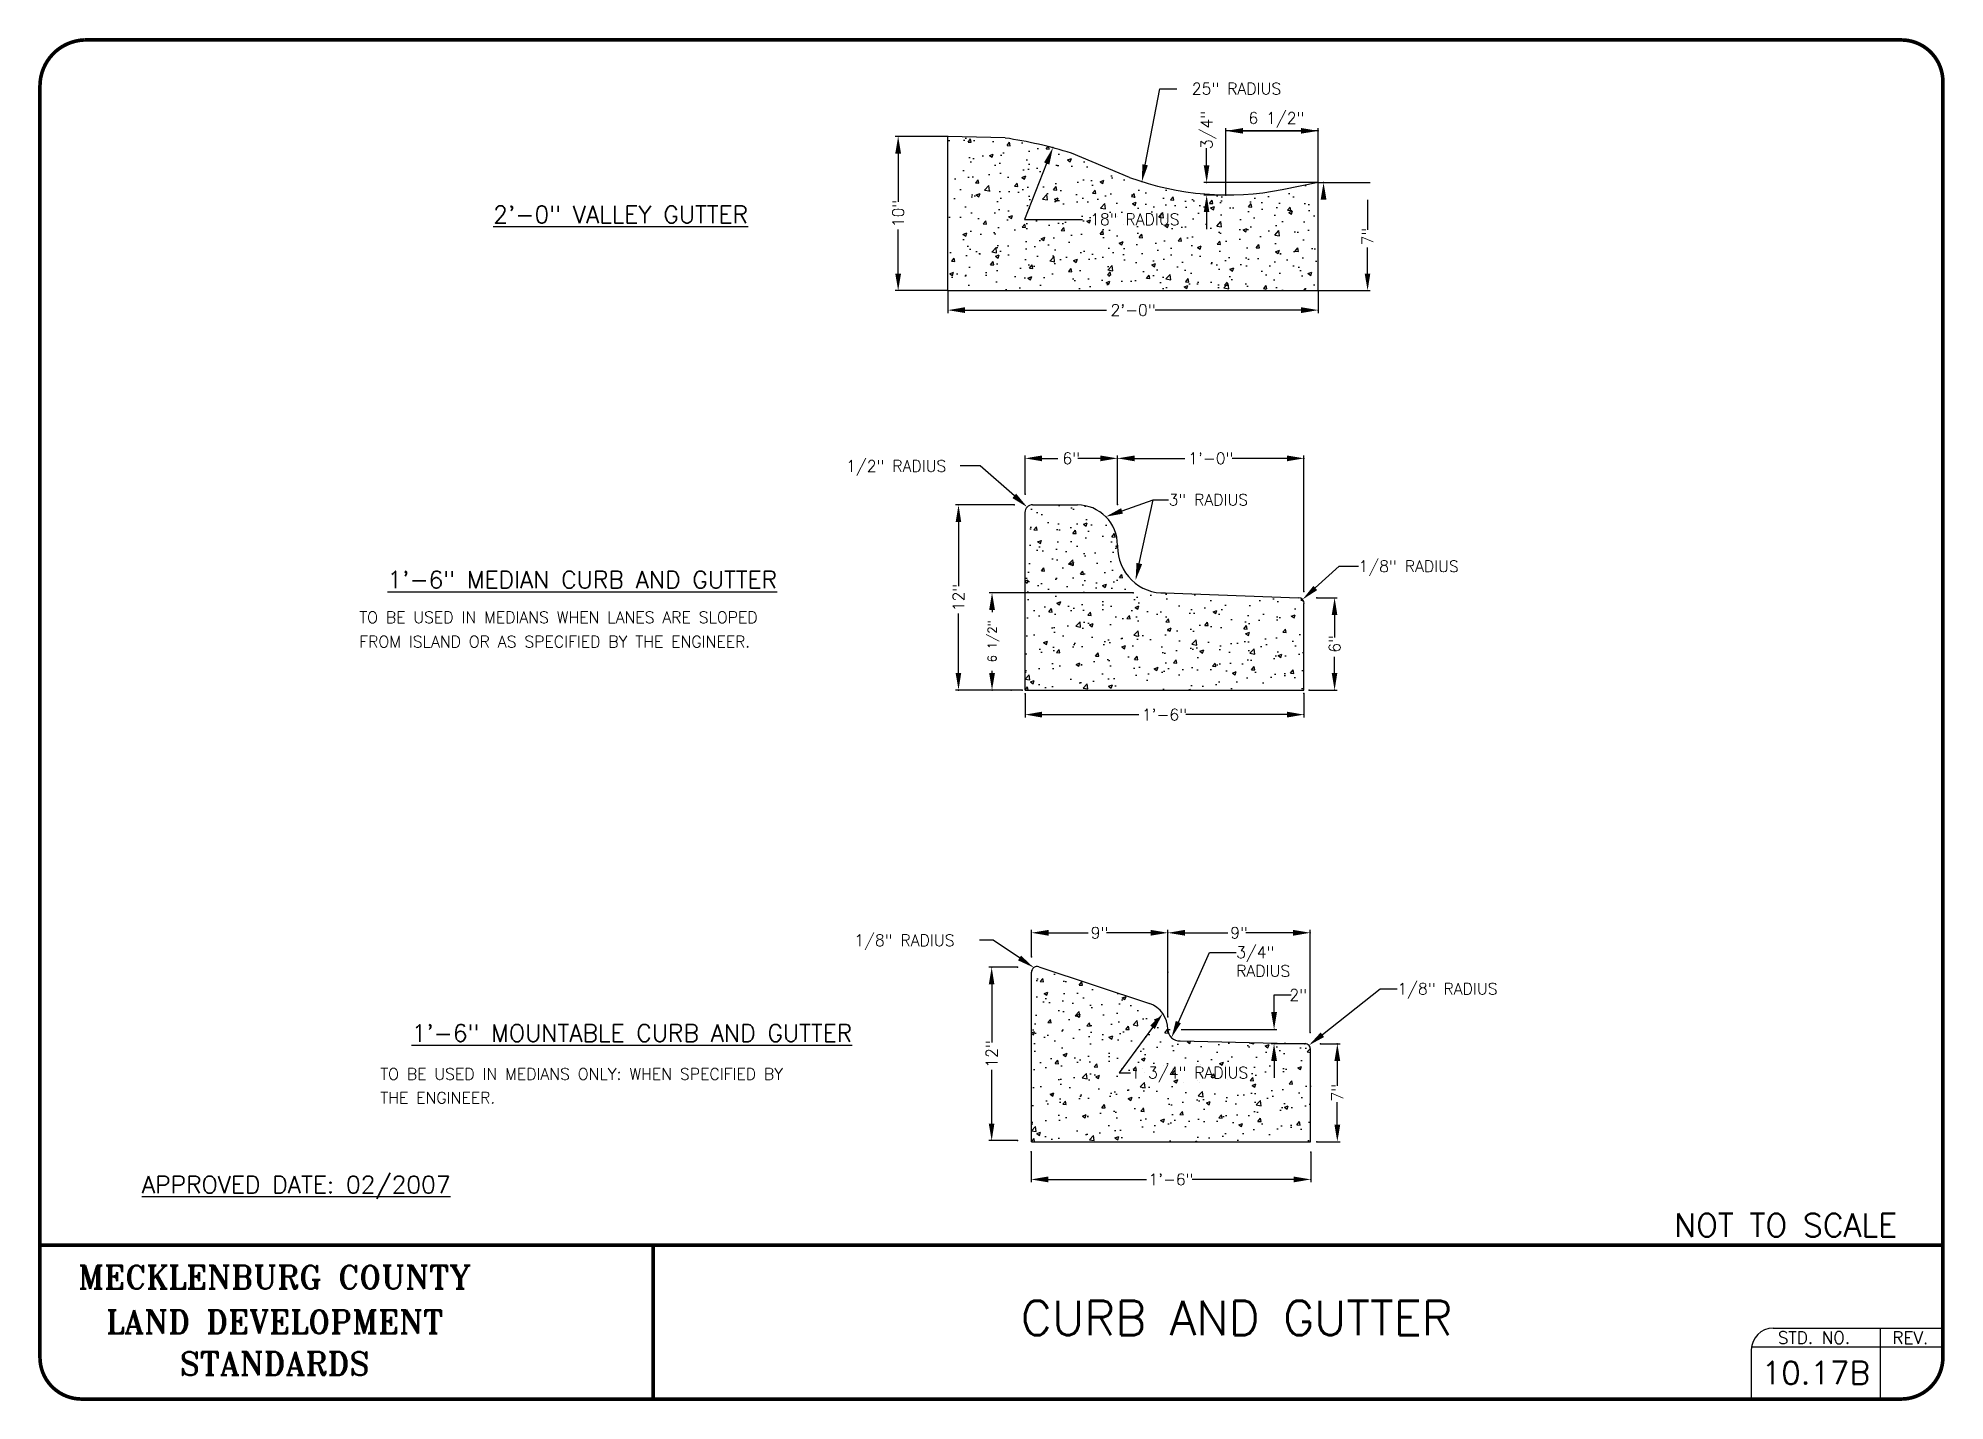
# Model space of a CAD drawing. Header units: feet. Extents: x 0 to 10.5, y 0 to 7.5.
import ezdxf
from ezdxf.enums import TextEntityAlignment as Align

# ---------------------------------------------------------------- set-up
doc = ezdxf.new("R2010")
doc.units = ezdxf.units.FT
doc.header["$LTSCALE"] = 0.5
doc.header["$MEASUREMENT"] = 0
doc.layers.add('BORDER', color=4, linetype='CONTINUOUS')
doc.layers.add('MECK-DETAIL', color=7, linetype='CONTINUOUS')
doc.styles.add('ROMANS', font='romans', dxfattribs={"height": 2})
doc.styles.add('ROMANT', font='romant')

# ---------------------------------------------------------------- blocks, each defined once
blk = doc.blocks.new('MECKCOUNTYSEAL2')
at = {"layer": 'BORDER', "color": 7, "const_width": 0.02}
blk.add_lwpolyline([(3.143, 0.85), (3.143, 0)], dxfattribs=at)
at = {"layer": 'BORDER', "color": 7, "style": 'ROMANT'}
for s, height, p in [('MECKLENBURG COUNTY', 0.12871, (1.054, 0.608)), ('LAND DEVELOPMENT', 0.12871, (1.054, 0.362)), ('STANDARDS', 0.1287, (1.054, 0.131))]:
    blk.add_text(s, height=height, dxfattribs=at).set_placement(p, align=Align.CENTER)

msp = doc.modelspace()

# ---------------------------------------------------------------- hatches: boundary and pattern name
at = {"layer": 'MECK-DETAIL'}
h = msp.add_hatch(dxfattribs=at)
h.set_pattern_fill('AR-CONC', color=256, scale=0.03, style=0)
h.set_pattern_definition([(50, (5.00884, 2.95003), (0.215178, -0.0188256), [0.0225, -0.2475]), (355, (5.00884, 2.95003), (-0.041625, 0.225658), [0.018, -0.198]), (100.4514, (5.02677, 2.94846), (0.173553, 0.206832), [0.019122, -0.210343]), (46.184, (5.00884, 3.01003), (0.320172, -0.049656), [0.03375, -0.37125]), (96.636, (5.03552, 3.0059), (0.280399, 0.292235), [0.028683, -0.315514]), (351.184, (5.00884, 3.01003), (0.280399, 0.292236), [0.027, -0.297]), (21, (5.03884, 2.99503), (0.179072, -0.120786), [0.0225, -0.2475]), (326, (5.03884, 2.99503), (0.072995, 0.217545), [0.018, -0.198]), (71.4514, (5.05376, 2.98497), (0.252067, 0.096759), [0.019122, -0.210343]), (37.5, (5.00884, 2.95003), (0.003648, 0.0998682), [0, -0.1956, 0, -0.201, 0, -0.19875]), (7.5, (5.00884, 2.95003), (0.0789209, 0.1183235), [0, -0.1146, 0, -0.1911, 0, -0.07575]), (327.5, (4.94194, 2.95003), (0.1601467, -0.0067665), [0, -0.075, 0, -0.234, 0, -0.3105]), (317.5, (4.91194, 2.95003), (0.174956, 0.0300315), [0, -0.0975, 0, -0.1554, 0, -0.2205])])
h.paths.add_polyline_path([(7.053, 6.713), (6.853, 6.673, -0.137213), (6.012, 6.741), (5.691, 6.876, 0.037957), (5.326, 6.959), (5.009, 6.968), (5.009, 6.117), (7.053, 6.117)])
h.paths.add_polyline_path([(5.735, 6.46), (6.303, 6.46), (6.303, 6.573), (5.735, 6.573)], flags=24)
h = msp.add_hatch(dxfattribs=at)
h.set_pattern_fill('AR-CONC', color=256, scale=0.03, style=0)
h.set_pattern_definition([(50, (5.43456, 3.91208), (0.215178, -0.018826), [0.0225, -0.2475]), (355, (5.43456, 3.91208), (-0.041625, 0.225658), [0.018, -0.198]), (100.451, (5.4525, 3.9105), (0.173553, 0.206832), [0.019122, -0.210343]), (46.184, (5.43456, 3.97208), (0.320172, -0.049656), [0.03375, -0.37125]), (96.636, (5.46125, 3.96794), (0.2804, 0.292235), [0.028683, -0.315514]), (351.184, (5.43456, 3.97208), (0.2804, 0.292236), [0.027, -0.297]), (21, (5.46456, 3.95708), (0.179072, -0.120786), [0.0225, -0.2475]), (326, (5.46456, 3.95708), (0.072995, 0.217545), [0.018, -0.198]), (71.451, (5.47949, 3.94701), (0.252067, 0.09676), [0.019122, -0.210343]), (37.5, (5.434564, 3.91208), (0.003648, 0.099868), [0, -0.1956, 0, -0.201, 0, -0.19875]), (7.5, (5.43456, 3.91208), (0.078921, 0.1183235), [0, -0.1146, 0, -0.1911, 0, -0.07575]), (327.5, (5.367664, 3.91208), (0.1601467, -0.0067665), [0, -0.075, 0, -0.234, 0, -0.3105]), (317.5, (5.33766, 3.91208), (0.174956, 0.030031), [0, -0.0975, 0, -0.1554, 0, -0.2205])])
h.paths.add_polyline_path([(6.974, 4.391, 0.399449), (6.944, 4.422), (6.209, 4.449, -0.424617), (5.945, 4.705), (5.945, 4.712, 0.414819), (5.724, 4.934), (5.477, 4.934, 0.414214), (5.435, 4.892), (5.435, 3.912), (6.974, 3.912)])
h = msp.add_hatch(dxfattribs=at)
h.set_pattern_fill('AR-CONC', color=256, scale=0.03, style=0)
h.set_pattern_definition([(50, (5.46992, 1.41956), (0.215178, -0.018826), [0.0225, -0.2475]), (355, (5.46992, 1.41956), (-0.041625, 0.225658), [0.018, -0.198]), (100.451, (5.48785, 1.418), (0.173553, 0.206832), [0.019122, -0.210343]), (46.184, (5.46992, 1.47956), (0.320172, -0.049656), [0.03375, -0.37125]), (96.636, (5.4966, 1.47542), (0.2804, 0.292235), [0.028683, -0.315514]), (351.184, (5.46992, 1.47956), (0.2804, 0.292236), [0.027, -0.297]), (21, (5.49992, 1.46456), (0.179072, -0.120786), [0.0225, -0.2475]), (326, (5.49992, 1.46456), (0.072995, 0.217545), [0.018, -0.198]), (71.451, (5.51484, 1.4545), (0.252067, 0.09676), [0.019122, -0.210343]), (37.5, (5.46992, 1.41956), (0.003648, 0.099868), [0, -0.1956, 0, -0.201, 0, -0.19875]), (7.5, (5.46992, 1.41956), (0.078921, 0.1183235), [0, -0.1146, 0, -0.1911, 0, -0.07575]), (327.5, (5.40302, 1.41956), (0.1601467, -0.0067665), [0, -0.075, 0, -0.234, 0, -0.3105]), (317.5, (5.37302, 1.41956), (0.174956, 0.030031), [0, -0.0975, 0, -0.1554, 0, -0.2205])])
h.paths.add_polyline_path([(6.979, 1.961), (6.978, 1.961, -0.010634), (6.979, 1.961), (6.29, 1.976, -0.430797), (6.223, 2.04, 0.324051), (6.121, 2.182), (5.512, 2.385, 0.511918), (5.47, 2.355), (5.47, 1.42), (7.01, 1.42), (7.01, 1.93, 0.403964)])
h.paths.add_polyline_path([(6.01, 1.725), (6.778, 1.725), (6.778, 1.869), (6.01, 1.869)], flags=24)

# ---------------------------------------------------------------- linework, layer by layer
at = {"layer": 'MECK-DETAIL', "color": 7, "linetype": 'ByBlock'}
for p, q in [((6.098, 6.811), (6.178, 7.231)), ((6.178, 7.231), (6.272, 7.231)), ((5.007, 6.968), (4.719, 6.968)), ((6.543, 6.646), (6.543, 7.014)), ((6.638, 6.998), (6.958, 6.998)), ((7.053, 6.714), (7.053, 7.014)), ((4.735, 6.873), (4.735, 6.606)), ((6.437, 6.808), (6.437, 6.902)), ((5.554, 6.818), (5.432, 6.51)), ((7.051, 6.713), (6.421, 6.713)), ((6.542, 6.644), (6.421, 6.644)), ((7.055, 6.713), (7.34, 6.713)), ((6.437, 6.55), (6.437, 6.455)), ((7.325, 6.618), (7.325, 6.452)), ((4.735, 6.211), (4.735, 6.454)), ((5.432, 6.51), (5.752, 6.51)), ((7.325, 6.211), (7.325, 6.355)), ((5.007, 6.117), (4.719, 6.117)), ((5.009, 6.115), (5.009, 5.993)), ((7.053, 6.115), (7.053, 5.993)), ((7.055, 6.117), (7.34, 6.117)), ((5.104, 6.009), (5.884, 6.009)), ((6.958, 6.009), (6.153, 6.009)), ((5.435, 4.996), (5.435, 5.207)), ((5.529, 5.191), (5.616, 5.191)), ((5.85, 5.191), (5.726, 5.191)), ((5.945, 4.938), (5.945, 5.207)), ((5.945, 4.938), (5.945, 5.207)), ((6.04, 5.191), (6.317, 5.191)), ((6.88, 5.191), (6.577, 5.191)), ((6.974, 4.459), (6.974, 5.207)), ((5.373, 4.934), (5.052, 4.934)), ((5.068, 4.839), (5.068, 4.486)), ((6.03, 4.449), (5.237, 4.449)), ((7.046, 4.422), (7.158, 4.422)), ((5.068, 4.007), (5.068, 4.335)), ((5.253, 4.354), (5.253, 4.342)), ((7.143, 4.327), (7.143, 4.203)), ((5.253, 4.007), (5.253, 4.019)), ((7.143, 4.007), (7.143, 4.096)), ((5.357, 3.912), (5.052, 3.912)), ((5.417, 3.912), (5.237, 3.912)), ((7.005, 3.912), (7.158, 3.912)), ((5.435, 3.89), (5.435, 3.761)), ((6.974, 3.892), (6.974, 3.761)), ((5.529, 3.777), (6.062, 3.777)), ((6.88, 3.777), (6.322, 3.777)), ((5.47, 2.443), (5.47, 2.589)), ((5.565, 2.573), (5.784, 2.573)), ((6.128, 2.573), (5.884, 2.573)), ((6.223, 2.357), (6.223, 2.589)), ((6.223, 2.111), (6.223, 2.589)), ((6.318, 2.573), (6.553, 2.573)), ((6.914, 2.573), (6.654, 2.573)), ((7.009, 2.024), (7.009, 2.589)), ((5.392, 2.383), (5.235, 2.383)), ((5.251, 2.288), (5.251, 1.967)), ((6.809, 2.135), (6.809, 2.23)), ((6.809, 2.23), (6.904, 2.23)), ((6.224, 2.04), (6.236, 2.04)), ((6.297, 2.04), (6.825, 2.04)), ((6.978, 1.961), (6.793, 1.961)), ((7.067, 1.961), (7.174, 1.961)), ((5.251, 1.52), (5.251, 1.816)), ((6.809, 1.866), (6.809, 1.772)), ((7.158, 1.866), (7.158, 1.728)), ((7.158, 1.514), (7.158, 1.638)), ((5.392, 1.426), (5.235, 1.426)), ((7.046, 1.42), (7.174, 1.42)), ((5.468, 1.363), (5.468, 1.196)), ((7.012, 1.36), (7.012, 1.196)), ((5.563, 1.212), (6.106, 1.212)), ((6.917, 1.212), (6.357, 1.212))]:
    msp.add_line(p, q, dxfattribs=at)
at = {"layer": 'MECK-DETAIL', "color": 7}
for p, q in [((5.326, 6.959), (5.009, 6.968)), ((5.009, 6.117), (5.009, 6.968)), ((7.054, 6.999), (6.546, 6.999)), ((6.012, 6.741), (5.691, 6.876)), ((7.053, 6.713), (6.853, 6.673)), ((7.053, 6.117), (7.053, 6.713)), ((5.009, 6.117), (7.053, 6.117)), ((5.188, 5.149), (5.078, 5.149)), ((5.376, 4.984), (5.188, 5.149)), ((5.97, 4.901), (6.142, 4.962)), ((6.065, 4.61), (6.142, 4.962)), ((6.142, 4.962), (6.227, 4.962)), ((5.435, 3.912), (5.435, 4.892)), ((5.477, 4.934), (5.724, 4.934)), ((5.945, 4.712), (5.945, 4.705)), ((7.036, 4.476), (7.169, 4.596)), ((7.169, 4.596), (7.275, 4.596)), ((6.209, 4.449), (6.944, 4.422)), ((6.974, 3.912), (6.974, 4.39)), ((5.435, 3.912), (6.974, 3.912)), ((5.259, 2.533), (5.183, 2.533)), ((5.405, 2.434), (5.259, 2.533)), ((6.281, 2.08), (6.452, 2.465)), ((6.452, 2.465), (6.6, 2.465)), ((5.47, 1.42), (5.47, 2.355)), ((5.512, 2.385), (6.121, 2.182)), ((7.076, 2.011), (7.394, 2.264)), ((7.394, 2.264), (7.489, 2.264)), ((6.139, 2.051), (5.955, 1.801)), ((6.29, 1.976), (6.979, 1.961)), ((7.01, 1.42), (7.01, 1.929)), ((5.955, 1.801), (6.016, 1.801)), ((5.47, 1.42), (7.01, 1.42)), ((9.562, 0.391), (10.504, 0.391)), ((10.153, 0.391), (10.153, 0)), ((9.442, 0.289), (10.499, 0.289)), ((9.442, 0.271), (9.442, 0))]:
    msp.add_line(p, q, dxfattribs=at)
at = {"layer": 'MECK-DETAIL', "color": 7, "const_width": 0.02}
msp.add_lwpolyline([(0.244, 7.5), (10.269, 7.5, -0.414215), (10.499, 7.27), (10.499, 0.23, -0.414214), (10.269, 0), (0.23, 0, -0.414214), (0, 0.23), (0, 7.245, -0.401569), (0.244, 7.5, -0.650938)], format="xyb", dxfattribs=at)
msp.add_lwpolyline([(0.002, 0.85), (10.5, 0.85)], dxfattribs=at)
at = {"layer": 'MECK-DETAIL', "color": 7}
for centre, radius, start, end in [((4.96, 4.516), 2.47, 72.7991, 81.494), ((6.553, 8.211), 1.566, 249.7911, 281.043), ((5.477, 4.892), 0.0426, 90, 180), ((5.724, 4.713), 0.221, 359.8816, 90), ((6.201, 4.704), 0.256, 179.8816, 271.9092), ((6.943, 4.39), 0.0316, 359.2062, 87.8905), ((5.502, 2.355), 0.0316, 71.5651, 180), ((6.074, 2.041), 0.149, 359.7452, 71.5651), ((6.287, 2.04), 0.0639, 179.7452, 272.9701), ((6.979, 1.93), 0.0316, 359.2062, 88.7815), ((9.562, 0.271), 0.12, 90, 180)]:
    msp.add_arc(centre, radius, start, end, dxfattribs=at)
at = {"layer": 'MECK-DETAIL', "color": 7, "linetype": 'ByBlock'}
for p in [(4.735, 6.968), (5.009, 6.968), (7.053, 6.998), (5.589, 6.906), (6.08, 6.718), (6.437, 6.713), (6.543, 6.644), (6.543, 6.644), (7.053, 6.713), (7.053, 6.713), (7.053, 6.713), (7.082, 6.713), (5.009, 6.117), (5.009, 6.117), (7.053, 6.117), (7.053, 6.117), (7.053, 6.009), (5.945, 5.191), (6.974, 5.191), (5.435, 4.994), (5.375, 4.934), (5.945, 4.936), (5.945, 4.936), (6.032, 4.449), (6.974, 4.457), (7.045, 4.422), (5.068, 3.912), (5.253, 3.912), (5.359, 3.912), (5.419, 3.912), (6.974, 3.893), (7.003, 3.912), (7.143, 3.912), (5.435, 3.892), (6.974, 3.777), (6.223, 2.573), (7.009, 2.573), (5.47, 2.441), (5.251, 2.383), (5.394, 2.383), (6.223, 2.355), (6.223, 2.109), (6.223, 2.04), (6.809, 2.04), (7.009, 2.023), (6.979, 1.961), (7.065, 1.961), (7.158, 1.961), (5.394, 1.426), (7.044, 1.42), (5.468, 1.364), (7.012, 1.362), (7.012, 1.212)]:
    msp.add_point(p, dxfattribs=at)
for points in [[(4.719, 6.873), (4.751, 6.873), (4.735, 6.968)], [(6.638, 7.014), (6.638, 6.983), (6.543, 6.998)], [(6.958, 7.014), (6.958, 6.983), (7.053, 6.998)], [(5.54, 6.824), (5.569, 6.812), (5.589, 6.906)], [(6.113, 6.808), (6.082, 6.814), (6.08, 6.718)], [(6.421, 6.808), (6.452, 6.808), (6.437, 6.713)], [(6.421, 6.55), (6.452, 6.55), (6.437, 6.644)], [(7.066, 6.618), (7.098, 6.618), (7.082, 6.713)], [(4.719, 6.211), (4.751, 6.211), (4.735, 6.117)], [(7.309, 6.211), (7.34, 6.211), (7.325, 6.117)], [(5.104, 6.025), (5.104, 5.993), (5.009, 6.009)], [(6.958, 6.025), (6.958, 5.993), (7.053, 6.009)], [(5.529, 5.207), (5.529, 5.175), (5.435, 5.191)], [(5.85, 5.207), (5.85, 5.175), (5.945, 5.191)], [(6.04, 5.207), (6.04, 5.175), (5.945, 5.191)], [(6.88, 5.207), (6.88, 5.175), (6.974, 5.191)], [(5.052, 4.839), (5.083, 4.839), (5.068, 4.934)], [(5.237, 4.354), (5.269, 4.354), (5.253, 4.449)], [(7.127, 4.327), (7.158, 4.327), (7.143, 4.422)], [(5.052, 4.007), (5.083, 4.007), (5.068, 3.912)], [(5.237, 4.007), (5.269, 4.007), (5.253, 3.912)], [(7.127, 4.007), (7.158, 4.007), (7.143, 3.912)], [(5.529, 3.793), (5.529, 3.761), (5.435, 3.777)], [(6.88, 3.793), (6.88, 3.761), (6.974, 3.777)], [(5.565, 2.589), (5.565, 2.557), (5.47, 2.573)], [(6.128, 2.589), (6.128, 2.557), (6.223, 2.573)], [(6.318, 2.589), (6.318, 2.557), (6.223, 2.573)], [(6.914, 2.589), (6.914, 2.557), (7.009, 2.573)], [(5.235, 2.288), (5.266, 2.288), (5.251, 2.383)], [(6.793, 2.135), (6.825, 2.135), (6.809, 2.04)], [(6.793, 1.866), (6.825, 1.866), (6.809, 1.961)], [(7.142, 1.866), (7.174, 1.866), (7.158, 1.961)], [(5.235, 1.52), (5.266, 1.52), (5.251, 1.426)], [(7.142, 1.514), (7.174, 1.514), (7.158, 1.42)], [(5.563, 1.228), (5.563, 1.196), (5.468, 1.212)], [(6.917, 1.228), (6.917, 1.196), (7.012, 1.212)]]:
    msp.add_solid(points, dxfattribs=at)
at = {"layer": 'MECK-DETAIL', "color": 7}
for points in [[(5.386, 4.996), (5.365, 4.972), (5.447, 4.922)], [(5.975, 4.886), (5.965, 4.916), (5.88, 4.869)], [(6.081, 4.607), (6.05, 4.614), (6.045, 4.518)], [(7.047, 4.464), (7.026, 4.487), (6.966, 4.412)], [(5.413, 2.447), (5.396, 2.421), (5.483, 2.381)], [(6.126, 2.061), (6.151, 2.042), (6.195, 2.128)], [(6.295, 2.074), (6.267, 2.087), (6.243, 1.994)], [(7.085, 1.998), (7.066, 2.023), (7.001, 1.952)]]:
    msp.add_solid(points, dxfattribs=at)

# ---------------------------------------------------------------- block references
at = {"layer": 'MECK-DETAIL', "ltscale": 0.1}
msp.add_blockref('MECKCOUNTYSEAL2', (0.241, 0), dxfattribs=at)

# ---------------------------------------------------------------- texts
at = {"layer": 'MECK-DETAIL', "color": 7, "linetype": 'ByBlock', "style": 'ROMANS'}
for s, height, p in [(' 25" RADIUS', 0.06323, (6.58, 7.231)), ('6 1/2"', 0.0632, (6.822, 7.069)), (' 18" RADIUS', 0.06323, (6.019, 6.51)), ('2\'-0"', 0.0632, (6.031, 6.009)), ('6"', 0.0632, (5.69, 5.191)), ('1\'-0"', 0.0632, (6.46, 5.191)), ('1\'-6"', 0.0632, (6.204, 3.777)), ('9"', 0.0632, (5.846, 2.573)), ('9"', 0.0632, (6.616, 2.573)), ('2"', 0.0632, (6.942, 2.23)), ('1\'-6"', 0.0632, (6.24, 1.212))]:
    msp.add_text(s, height=height, dxfattribs=at).set_placement(p, align=Align.MIDDLE_CENTER)
for s, height, p in [('3/4"', 0.0632, (6.437, 7.003)), ('10"', 0.0632, (4.735, 6.542)), ('7"', 0.0632, (7.325, 6.415)), ('12"', 0.0632, (5.068, 4.423)), ('6 1/2"', 0.0474, (5.253, 4.181)), ('6"', 0.0632, (7.143, 4.167)), ('12"', 0.0632, (5.251, 1.904)), ('7"', 0.0632, (7.158, 1.69))]:
    msp.add_text(s, height=height, rotation=90, dxfattribs=at).set_placement(p, align=Align.MIDDLE_CENTER)
at = {"layer": 'MECK-DETAIL', "color": 7, "style": 'ROMANS'}
for s, p in [('%%U2\'-0" VALLEY GUTTER', (3.204, 6.489)), ('%%U1\'-6" MEDIAN CURB AND GUTTER', (2.992, 4.474)), ('%%U1\'-6" MOUNTABLE CURB AND GUTTER', (3.266, 1.972)), ('%%UAPPROVED DATE: 02/2007', (1.414, 1.136))]:
    msp.add_text(s, height=0.09485, dxfattribs=at).set_placement(p, align=Align.CENTER)
for s, height, p in [('1/2" RADIUS', 0.06323, (4.448, 5.117)), ('3" RADIUS', 0.0632, (6.227, 4.931)), ('1/8" RADIUS', 0.06323, (7.275, 4.564)), ('TO BE USED IN MEDIANS WHEN LANES ARE SLOPED', 0.06323, (1.762, 4.282)), ('FROM ISLAND OR AS SPECIFIED BY THE ENGINEER.', 0.06323, (1.762, 4.148)), ('1/8" RADIUS', 0.06323, (4.493, 2.5)), ('RADIUS', 0.0632, (6.6, 2.331)), ('TO BE USED IN MEDIANS ONLY: WHEN SPECIFIED BY', 0.06323, (1.878, 1.762)), ('THE ENGINEER.', 0.06323, (1.878, 1.631)), ('NOT TO SCALE', 0.1275, (9.017, 0.896)), ('STD. NO.', 0.068, (9.588, 0.305)), ('REV.', 0.068, (10.22, 0.304))]:
    msp.add_text(s, height=height, dxfattribs=at).set_placement(p)
for s, height, p in [('3/4"', 0.0632, (6.6, 2.465)), ('1/8" RADIUS', 0.06323, (7.489, 2.264)), ('1 3/4" RADIUS', 0.06323, (6.016, 1.801))]:
    msp.add_text(s, height=height, dxfattribs=at).set_placement(p, align=Align.MIDDLE_LEFT)
msp.add_text('CURB AND GUTTER', height=0.18969, dxfattribs=at).set_placement((6.603, 0.448), align=Align.MIDDLE)
msp.add_text('10.17B', height=0.1255, dxfattribs=at).set_placement((9.798, 0.145), align=Align.MIDDLE_CENTER)

doc.saveas('drawing.dxf')
